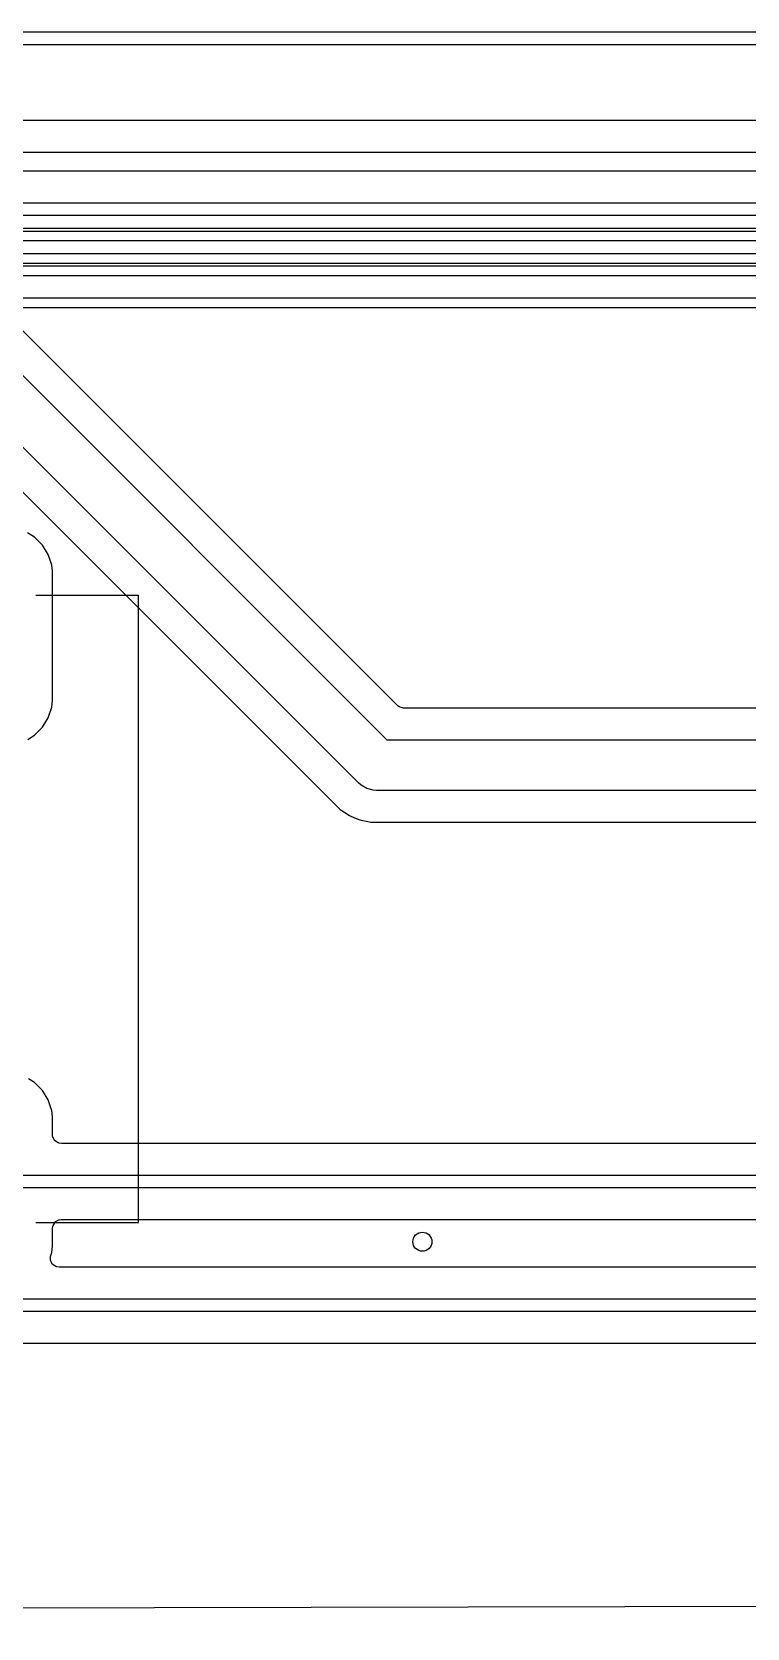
# Model space of a CAD drawing. Header units: millimetres. Extents: x 45 to 545, y -265 to -129.
# Drawn here: x 341.54 to 352.82, y -154.2 to -129 of the extents above; entities that cross this region are included whole.
import ezdxf

# ---------------------------------------------------------------- set-up
doc = ezdxf.new("R2010")
doc.units = ezdxf.units.MM
for name, color, linetype, true_color in [('B.Cu', 151, 'CONTINUOUS', 0x6fccdb), ('Edge.Cuts', 111, 'CONTINUOUS', 0x81ffbe), ('F.Cu', 241, 'CONTINUOUS', 0xe27299), ('F.Silkscreen', 254, 'CONTINUOUS', 0xdcc8ff)]:
    doc.layers.add(name, color=color, linetype=linetype, true_color=true_color)

msp = doc.modelspace()

# ---------------------------------------------------------------- linework, layer by layer
at = {"layer": 'B.Cu', "linetype": 'CONTINUOUS'}
for p, q in [((48.00348, -129.2005), (458.435437, -129.2005)), ((424.264069, -130.3995), (55.554604, -130.3995)), ((55.411854, -130.9), (424.2, -130.9)), ((424.137868, -131.2), (55.544528, -131.2)), ((63.421134, -131.7005), (423.879192, -131.7005)), ((420.863331, -132.1495), (63.36272, -132.1495)), ((61.45, -132.65), (420.95, -132.65)), ((420.908578, -132.85), (61.491422, -132.85)), ((341.323363, -133.3505), (412.696731, -133.3505)), ((343.194653, -135.521153), (341.235682, -133.562181)), ((340.882843, -133.917157), (347.140685, -140.175)), ((346.692157, -140.857842), (340.434314, -134.6)), ((340.263319, -135.136819), (346.275536, -141.149035)), ((343.276247, -135.602747), (343.194653, -135.521153)), ((347.31168, -139.638181), (343.276247, -135.602747)), ((347.332322, -139.654815), (347.31168, -139.638181)), ((347.399361, -139.6745), (347.332322, -139.654815)), ((383.719171, -139.6745), (347.399361, -139.6745)), ((347.140685, -140.175), (393.784314, -140.175)), ((346.731495, -140.892341), (346.692157, -140.857842)), ((346.821927, -140.944552), (346.731495, -140.892341)), ((346.92279, -140.971578), (346.821927, -140.944552)), ((346.975, -140.975), (346.92279, -140.971578)), ((393.95, -140.975), (346.975, -140.975)), ((346.275536, -141.149035), (346.354711, -141.22821)), ((346.354711, -141.22821), (346.400966, -141.274465)), ((346.400966, -141.274465), (346.548446, -141.373009)), ((346.548446, -141.373009), (346.548459, -141.373016)), ((346.548459, -141.373016), (346.6282, -141.406045)), ((346.6282, -141.406045), (346.712334, -141.440894)), ((346.712334, -141.440894), (346.712336, -141.440894)), ((346.712336, -141.440894), (346.712341, -141.440896)), ((346.712341, -141.440896), (346.886304, -141.475499)), ((346.886304, -141.475499), (346.886307, -141.4755)), ((346.886307, -141.4755), (346.886309, -141.4755)), ((346.886309, -141.4755), (394.038693, -141.4755)), ((382.046505, -153.80011), (188.251511, -154.199893))]:
    msp.add_line(p, q, dxfattribs=at)
at = {"layer": 'B.Cu'}
msp.add_circle((347.7, -148.1), 0.15, dxfattribs=at)
at = {"layer": 'Edge.Cuts', "linetype": 'CONTINUOUS'}
msp.add_line((48, -129), (461.396, -129.000001), dxfattribs=at)
at = {"layer": 'F.Cu', "linetype": 'CONTINUOUS'}
for p, q in [((48.005209, -129.2005), (458.417607, -129.2005)), ((430.127066, -131.1995), (126.805248, -131.1995)), ((126.884314, -131.7), (430.215686, -131.7)), ((430.174264, -131.9), (126.925735, -131.9)), ((127.05, -132.1), (430.05, -132.1)), ((430.008578, -132.3), (127.091422, -132.3)), ((127.25, -132.5), (429.884314, -132.5)), ((429.842892, -132.7), (127.291422, -132.7)), ((339.943333, -133.2005), (412.95498, -133.2005)), ((341.578656, -136.977288), (341.465633, -136.907575)), ((341.702712, -137.101344), (341.578656, -136.977288)), ((341.794814, -137.250666), (341.702712, -137.101344)), ((341.834449, -137.370276), (341.794814, -137.250666)), ((341.849998, -137.4172), (341.834449, -137.370276)), ((341.849999, -137.417203), (341.849998, -137.4172)), ((341.849999, -137.417209), (341.849999, -137.417203)), ((341.85, -137.417211), (341.849999, -137.417209)), ((341.85906, -137.505904), (341.85, -137.417211)), ((341.85906, -137.505908), (341.85906, -137.505904)), ((341.85906, -137.505909), (341.85906, -137.505908)), ((341.860499, -137.519992), (341.85906, -137.505909)), ((341.8605, -139.560009), (341.860499, -137.519992)), ((341.849999, -139.662797), (341.8605, -139.560009)), ((341.702712, -139.978656), (341.794814, -139.829334)), ((341.794814, -139.829334), (341.849999, -139.662797)), ((341.471236, -140.168968), (341.578656, -140.102712)), ((341.578656, -140.102712), (341.702712, -139.978656)), ((341.578656, -145.587288), (341.48268, -145.52809)), ((341.702712, -145.711344), (341.578656, -145.587288)), ((341.794814, -145.860666), (341.702712, -145.711344)), ((341.837229, -145.988665), (341.794814, -145.860666)), ((341.846973, -146.018072), (341.837229, -145.988665)), ((341.849998, -146.0272), (341.846973, -146.018072)), ((341.849999, -146.027203), (341.849998, -146.0272)), ((341.860498, -146.129981), (341.849999, -146.027203)), ((341.860499, -146.129998), (341.860498, -146.129981)), ((341.860499, -146.130008), (341.860499, -146.129998)), ((341.860499, -146.412168), (341.860499, -146.130008)), ((341.863331, -146.438521), (341.860499, -146.412168)), ((341.864976, -146.446083), (341.863331, -146.438521)), ((341.892456, -146.500958), (341.864976, -146.446083)), ((341.893643, -146.502327), (341.892456, -146.500958)), ((341.952389, -146.54007), (341.893643, -146.502327)), ((341.967388, -146.544475), (341.952389, -146.54007)), ((342.002329, -146.5495), (341.967388, -146.544475)), ((380.348736, -146.5495), (342.002329, -146.5495)), ((341.36, -147.05), (380.617892, -147.05)), ((380.659314, -147.25), (341.36, -147.25)), ((341.8605, -147.892329), (341.865523, -147.857393)), ((341.8605, -148.170009), (341.8605, -147.892329)), ((341.865523, -147.857393), (341.869927, -147.842395)), ((341.869927, -147.842395), (341.907672, -147.783644)), ((341.907672, -147.783644), (341.909041, -147.782457)), ((341.909041, -147.782457), (341.96392, -147.754977)), ((341.96392, -147.754977), (341.971479, -147.753333)), ((341.971479, -147.753333), (341.997832, -147.7505)), ((341.997832, -147.7505), (379.458073, -147.7505)), ((341.849999, -148.272797), (341.8605, -148.170009)), ((341.827397, -148.382459), (341.83243, -148.325815)), ((341.82837, -148.389229), (341.827397, -148.382459)), ((341.828371, -148.389232), (341.82837, -148.389229)), ((341.857393, -148.452789), (341.828371, -148.389232)), ((341.83243, -148.325815), (341.834498, -148.319575)), ((341.834498, -148.319575), (341.849999, -148.272797)), ((341.91617, -148.490565), (341.857393, -148.452789)), ((341.929488, -148.494476), (341.91617, -148.490565)), ((341.964427, -148.4995), (341.929488, -148.494476)), ((378.964422, -148.4995), (341.964427, -148.4995)), ((338.816422, -149), (379.233578, -149)), ((379.275, -149.2), (338.775, -149.2)), ((338.86362, -149.7005), (379.18638, -149.7005)), ((382.036552, -153.80013), (188.269338, -154.199856))]:
    msp.add_line(p, q, dxfattribs=at)
at = {"layer": 'F.Cu'}
msp.add_circle((347.7, -148.1), 0.15, dxfattribs=at)
at = {"layer": 'F.Silkscreen', "linetype": 'CONTINUOUS'}
for p, q in [((341.6, -137.895), (343.22, -137.895)), ((343.22, -147.795), (343.22, -137.895)), ((341.6, -147.795), (343.22, -147.795))]:
    msp.add_line(p, q, dxfattribs=at)

doc.saveas('drawing.dxf')
